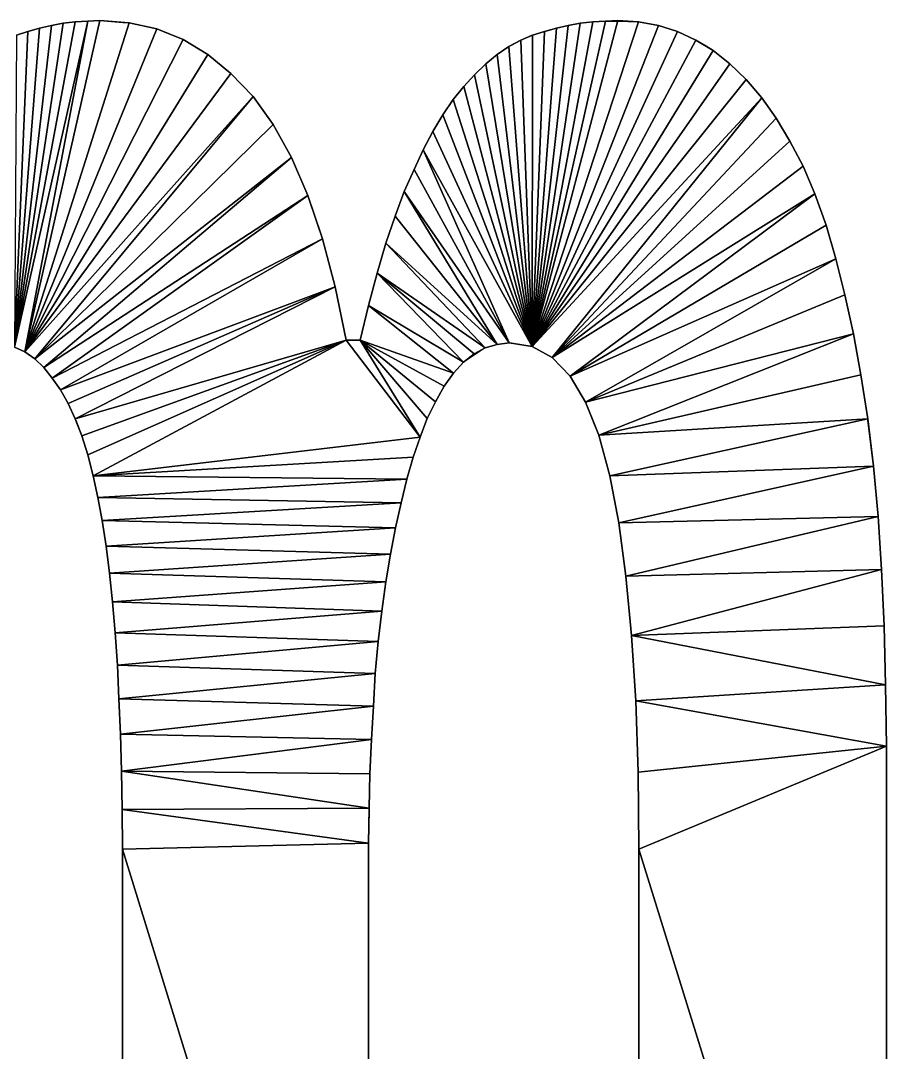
# Model space of a CAD drawing. Extents: x -29.1 to 29.1, y -25 to 25.
# Drawn here: x 10.995 to 13.275, y -11.904 to -9.188 of the extents above; entities that cross this region are included whole.
import ezdxf

# ---------------------------------------------------------------- set-up
doc = ezdxf.new("R2010")
doc.units = 0
doc.header["$MEASUREMENT"] = 0
doc.layers.add('ConstrLine', color=7, linetype='Continuous')
doc.layers.add('ObjLayer', color=2, linetype='Continuous')

msp = doc.modelspace()

# ---------------------------------------------------------------- linework, layer by layer
at = {"layer": 'ConstrLine'}
for points in [[(11.139, -9.191, 5), (10.979, -10.047, 5), (11.172, -9.189, 5)], [(11.006, -10.06, 5), (11.172, -9.189, 5), (10.979, -10.047, 5)], [(11.107, -9.195, 5), (10.979, -10.047, 5), (11.139, -9.191, 5)], [(11.076, -9.201, 5), (10.979, -10.047, 5), (11.107, -9.195, 5)], [(11.045, -9.208, 5), (10.979, -10.047, 5), (11.076, -9.201, 5)], [(11.172, -9.189, 5), (11.006, -10.06, 5), (11.204, -9.188, 5)], [(11.204, -9.188, 5), (11.006, -10.06, 5), (11.281, -9.194, 5)], [(11.281, -9.194, 5), (11.006, -10.06, 5), (11.354, -9.21, 5)], [(11.045, -9.208, 4), (11.045, -9.208, 5), (11.076, -9.201, 5)], [(11.045, -9.208, 4), (11.076, -9.201, 5), (11.076, -9.201, 4)], [(11.076, -9.201, 4), (11.076, -9.201, 5), (11.107, -9.195, 5)], [(11.076, -9.201, 4), (11.107, -9.195, 5), (11.107, -9.195, 4)], [(11.107, -9.195, 4), (11.107, -9.195, 5), (11.139, -9.191, 5)], [(11.107, -9.195, 4), (11.139, -9.191, 5), (11.139, -9.191, 4)], [(11.139, -9.191, 4), (11.139, -9.191, 5), (11.172, -9.189, 5)], [(11.139, -9.191, 4), (11.172, -9.189, 5), (11.172, -9.189, 4)], [(11.172, -9.189, 4), (11.172, -9.189, 5), (11.204, -9.188, 5)], [(11.172, -9.189, 4), (11.204, -9.188, 5), (11.204, -9.188, 4)], [(11.204, -9.188, 4), (11.204, -9.188, 5), (11.264, -9.1927, 4)], [(11.204, -9.188, 5), (11.281, -9.194, 5), (11.264, -9.1927, 4)], [(11.281, -9.194, 4), (11.264, -9.1927, 4), (11.281, -9.194, 5)], [(11.281, -9.194, 4), (11.281, -9.194, 5), (11.354, -9.21, 5)], [(11.281, -9.194, 4), (11.354, -9.21, 5), (11.354, -9.21, 4)], [(12.568, -9.188, 5), (12.342, -10.046, 5), (12.622, -9.191, 5)], [(12.535, -9.189, 5), (12.342, -10.046, 5), (12.568, -9.188, 5)], [(12.502, -9.191, 5), (12.342, -10.046, 5), (12.535, -9.189, 5)], [(12.469, -9.195, 5), (12.342, -10.046, 5), (12.502, -9.191, 5)], [(12.675, -9.201, 5), (12.622, -9.191, 5), (12.342, -10.046, 5)], [(12.437, -9.201, 5), (12.342, -10.046, 5), (12.469, -9.195, 5)], [(12.406, -9.208, 5), (12.342, -10.046, 5), (12.437, -9.201, 5)], [(12.725, -9.217, 5), (12.675, -9.201, 5), (12.342, -10.046, 5)], [(12.406, -9.208, 4), (12.406, -9.208, 5), (12.437, -9.201, 5)], [(12.406, -9.208, 4), (12.437, -9.201, 5), (12.437, -9.201, 4)], [(12.437, -9.201, 4), (12.437, -9.201, 5), (12.469, -9.195, 5)], [(12.437, -9.201, 4), (12.469, -9.195, 5), (12.469, -9.195, 4)], [(12.469, -9.195, 4), (12.469, -9.195, 5), (12.502, -9.191, 5)], [(12.469, -9.195, 4), (12.502, -9.191, 5), (12.502, -9.191, 4)], [(12.502, -9.191, 4), (12.502, -9.191, 5), (12.535, -9.189, 5)], [(12.502, -9.191, 4), (12.535, -9.189, 5), (12.535, -9.189, 4)], [(12.535, -9.189, 4), (12.535, -9.189, 5), (12.568, -9.188, 5)], [(12.535, -9.189, 4), (12.568, -9.188, 5), (12.568, -9.188, 4)], [(12.568, -9.188, 4), (12.568, -9.188, 5), (12.622, -9.191, 5)], [(12.568, -9.188, 4), (12.622, -9.191, 5), (12.622, -9.191, 4)], [(12.622, -9.191, 4), (12.622, -9.191, 5), (12.675, -9.201, 5)], [(12.622, -9.191, 4), (12.675, -9.201, 5), (12.675, -9.201, 4)], [(12.675, -9.201, 4), (12.675, -9.201, 5), (12.7219, -9.216, 4)], [(12.675, -9.201, 5), (12.725, -9.217, 5), (12.7219, -9.216, 4)], [(11.045, -9.208, 5), (11.014, -9.217, 5), (10.979, -10.047, 5)], [(11.014, -9.217, 5), (10.984, -9.226, 5), (10.979, -10.047, 5)], [(10.984, -9.226, 4), (10.984, -9.226, 5), (11.014, -9.217, 5)], [(10.984, -9.226, 4), (11.014, -9.217, 5), (11.014, -9.217, 4)], [(11.423, -9.238, 5), (11.354, -9.21, 5), (11.006, -10.06, 5)], [(11.045, -9.208, 5), (11.0174, -9.216, 4), (11.014, -9.217, 5)], [(11.014, -9.217, 4), (11.014, -9.217, 5), (11.0174, -9.216, 4)], [(11.045, -9.208, 5), (11.045, -9.208, 4), (11.0174, -9.216, 4)], [(11.354, -9.21, 4), (11.354, -9.21, 5), (11.3688, -9.216, 4)], [(11.354, -9.21, 5), (11.423, -9.238, 5), (11.3688, -9.216, 4)], [(11.423, -9.238, 4), (11.3688, -9.216, 4), (11.423, -9.238, 5)], [(12.342, -10.046, 5), (12.343, -9.226, 5), (12.312, -9.239, 5)], [(12.312, -9.239, 5), (12.343, -9.226, 5), (12.3407, -9.2269, 4)], [(12.312, -9.239, 4), (12.312, -9.239, 5), (12.3407, -9.2269, 4)], [(12.343, -9.226, 4), (12.3407, -9.2269, 4), (12.343, -9.226, 5)], [(12.342, -10.046, 5), (12.406, -9.208, 5), (12.375, -9.217, 5)], [(12.773, -9.239, 5), (12.725, -9.217, 5), (12.342, -10.046, 5)], [(12.375, -9.217, 5), (12.343, -9.226, 5), (12.342, -10.046, 5)], [(12.343, -9.226, 4), (12.343, -9.226, 5), (12.375, -9.217, 5)], [(12.343, -9.226, 4), (12.375, -9.217, 5), (12.375, -9.217, 4)], [(12.406, -9.208, 5), (12.3784, -9.216, 4), (12.375, -9.217, 5)], [(12.375, -9.217, 4), (12.375, -9.217, 5), (12.3784, -9.216, 4)], [(12.406, -9.208, 5), (12.406, -9.208, 4), (12.3784, -9.216, 4)], [(12.725, -9.217, 4), (12.7219, -9.216, 4), (12.725, -9.217, 5)], [(12.725, -9.217, 4), (12.725, -9.217, 5), (12.773, -9.239, 5)], [(12.725, -9.217, 4), (12.773, -9.239, 5), (12.773, -9.239, 4)], [(11.488, -9.277, 5), (11.423, -9.238, 5), (11.006, -10.06, 5)], [(11.423, -9.238, 4), (11.423, -9.238, 5), (11.488, -9.277, 5)], [(11.423, -9.238, 4), (11.488, -9.277, 5), (11.488, -9.277, 4)], [(12.281, -9.256, 5), (12.25, -9.277, 5), (12.342, -10.046, 5)], [(12.25, -9.277, 4), (12.25, -9.277, 5), (12.281, -9.256, 5)], [(12.25, -9.277, 4), (12.281, -9.256, 5), (12.281, -9.256, 4)], [(12.312, -9.239, 5), (12.281, -9.256, 5), (12.342, -10.046, 5)], [(12.312, -9.239, 5), (12.288, -9.2522, 4), (12.281, -9.256, 5)], [(12.281, -9.256, 4), (12.281, -9.256, 5), (12.288, -9.2522, 4)], [(12.312, -9.239, 5), (12.312, -9.239, 4), (12.288, -9.2522, 4)], [(12.773, -9.239, 5), (12.342, -10.046, 5), (12.819, -9.267, 5)], [(12.773, -9.239, 4), (12.773, -9.239, 5), (12.8, -9.2554, 4)], [(12.773, -9.239, 5), (12.819, -9.267, 5), (12.8, -9.2554, 4)], [(12.819, -9.267, 4), (12.8, -9.2554, 4), (12.819, -9.267, 5)], [(11.549, -9.327, 5), (11.488, -9.277, 5), (11.006, -10.06, 5)], [(11.488, -9.277, 4), (11.488, -9.277, 5), (11.549, -9.327, 5)], [(11.488, -9.277, 4), (11.549, -9.327, 5), (11.549, -9.327, 4)], [(12.25, -9.277, 5), (12.22, -9.302, 5), (12.342, -10.046, 5)], [(12.22, -9.302, 4), (12.22, -9.302, 5), (12.25, -9.277, 5)], [(12.22, -9.302, 4), (12.25, -9.277, 5), (12.25, -9.277, 4)], [(12.819, -9.267, 5), (12.342, -10.046, 5), (12.863, -9.302, 5)], [(12.819, -9.267, 4), (12.819, -9.267, 5), (12.863, -9.302, 5)], [(12.819, -9.267, 4), (12.863, -9.302, 5), (12.863, -9.302, 4)], [(12.22, -9.302, 5), (12.19, -9.331, 5), (12.342, -10.046, 5)], [(12.19, -9.331, 4), (12.19, -9.331, 5), (12.22, -9.302, 5)], [(12.19, -9.331, 4), (12.22, -9.302, 5), (12.22, -9.302, 4)], [(12.863, -9.302, 5), (12.342, -10.046, 5), (12.906, -9.343, 5)], [(12.863, -9.302, 4), (12.863, -9.302, 5), (12.906, -9.343, 5)], [(12.863, -9.302, 4), (12.906, -9.343, 5), (12.906, -9.343, 4)], [(11.607, -9.388, 5), (11.549, -9.327, 5), (11.006, -10.06, 5)], [(11.549, -9.327, 4), (11.549, -9.327, 5), (11.607, -9.388, 5)], [(11.549, -9.327, 4), (11.607, -9.388, 5), (11.607, -9.388, 4)], [(12.19, -9.331, 5), (12.162, -9.361, 5), (12.342, -10.046, 5)], [(12.19, -9.331, 4), (12.162, -9.361, 4), (12.162, -9.361, 5)], [(12.19, -9.331, 4), (12.162, -9.361, 5), (12.19, -9.331, 5)], [(12.162, -9.361, 5), (12.134, -9.396, 5), (12.342, -10.046, 5)], [(12.162, -9.361, 4), (12.134, -9.396, 4), (12.134, -9.396, 5)], [(12.162, -9.361, 4), (12.134, -9.396, 5), (12.162, -9.361, 5)], [(12.906, -9.343, 5), (12.342, -10.046, 5), (12.947, -9.391, 5)], [(12.906, -9.343, 4), (12.906, -9.343, 5), (12.947, -9.391, 5)], [(12.906, -9.343, 4), (12.947, -9.391, 5), (12.947, -9.391, 4)], [(11.006, -10.06, 5), (11.032, -10.078, 5), (11.607, -9.388, 5)], [(11.66, -9.461, 5), (11.607, -9.388, 5), (11.032, -10.078, 5)], [(11.607, -9.388, 4), (11.607, -9.388, 5), (11.66, -9.461, 5)], [(11.607, -9.388, 4), (11.66, -9.461, 5), (11.66, -9.461, 4)], [(12.395, -10.075, 5), (12.947, -9.391, 5), (12.342, -10.046, 5)], [(12.985, -9.445, 5), (12.947, -9.391, 5), (12.395, -10.075, 5)], [(12.947, -9.391, 4), (12.947, -9.391, 5), (12.985, -9.445, 5)], [(12.947, -9.391, 4), (12.985, -9.445, 5), (12.985, -9.445, 4)], [(12.134, -9.396, 5), (12.107, -9.436, 5), (12.342, -10.046, 5)], [(12.134, -9.396, 4), (12.107, -9.436, 4), (12.107, -9.436, 5)], [(12.134, -9.396, 4), (12.107, -9.436, 5), (12.134, -9.396, 5)], [(12.107, -9.436, 5), (12.081, -9.48, 5), (12.342, -10.046, 5)], [(12.107, -9.436, 4), (12.081, -9.48, 4), (12.081, -9.48, 5)], [(12.107, -9.436, 4), (12.081, -9.48, 5), (12.107, -9.436, 5)], [(13.021, -9.505, 5), (12.985, -9.445, 5), (12.395, -10.075, 5)], [(12.985, -9.445, 4), (12.985, -9.445, 5), (13.021, -9.505, 5)], [(12.985, -9.445, 4), (13.021, -9.505, 5), (13.021, -9.505, 4)], [(11.708, -9.548, 5), (11.66, -9.461, 5), (11.032, -10.078, 5)], [(11.66, -9.461, 4), (11.66, -9.461, 5), (11.708, -9.548, 5)], [(11.66, -9.461, 4), (11.708, -9.548, 5), (11.708, -9.548, 4)], [(12.081, -9.48, 5), (12.055, -9.528, 5), (12.342, -10.046, 5)], [(12.081, -9.48, 4), (12.055, -9.528, 4), (12.055, -9.528, 5)], [(12.081, -9.48, 4), (12.055, -9.528, 5), (12.081, -9.48, 5)], [(12.055, -9.528, 5), (12.031, -9.58, 5), (12.282, -10.036, 5)], [(12.055, -9.528, 4), (12.031, -9.58, 4), (12.031, -9.58, 5)], [(12.055, -9.528, 4), (12.031, -9.58, 5), (12.055, -9.528, 5)], [(12.282, -10.036, 5), (12.342, -10.046, 5), (12.055, -9.528, 5)], [(13.056, -9.571, 5), (13.021, -9.505, 5), (12.395, -10.075, 5)], [(13.021, -9.505, 4), (13.021, -9.505, 5), (13.056, -9.571, 5)], [(13.021, -9.505, 4), (13.056, -9.571, 5), (13.056, -9.571, 4)], [(11.032, -10.078, 5), (11.056, -10.101, 5), (11.708, -9.548, 5)], [(11.751, -9.648, 5), (11.708, -9.548, 5), (11.056, -10.101, 5)], [(11.708, -9.548, 4), (11.708, -9.548, 5), (11.751, -9.648, 5)], [(11.708, -9.548, 4), (11.751, -9.648, 5), (11.751, -9.648, 4)], [(12.031, -9.58, 5), (12.005, -9.638, 5), (12.282, -10.036, 5)], [(12.031, -9.58, 4), (12.005, -9.638, 4), (12.005, -9.638, 5)], [(12.031, -9.58, 4), (12.005, -9.638, 5), (12.031, -9.58, 5)], [(13.087, -9.644, 5), (13.056, -9.571, 5), (12.395, -10.075, 5)], [(13.056, -9.571, 4), (13.056, -9.571, 5), (13.087, -9.644, 5)], [(13.056, -9.571, 4), (13.087, -9.644, 5), (13.087, -9.644, 4)], [(12.005, -9.638, 5), (11.981, -9.703, 5), (12.25, -10.04, 5)], [(12.005, -9.638, 4), (11.981, -9.703, 4), (11.981, -9.703, 5)], [(12.005, -9.638, 4), (11.981, -9.703, 5), (12.005, -9.638, 5)], [(12.25, -10.04, 5), (12.282, -10.036, 5), (12.005, -9.638, 5)], [(11.056, -10.101, 5), (11.078, -10.129, 5), (11.751, -9.648, 5)], [(11.79, -9.762, 5), (11.751, -9.648, 5), (11.078, -10.129, 5)], [(11.751, -9.648, 4), (11.751, -9.648, 5), (11.776, -9.7211, 4)], [(11.79, -9.762, 5), (11.776, -9.7211, 4), (11.751, -9.648, 5)], [(12.395, -10.075, 5), (12.442, -10.124, 5), (13.087, -9.644, 5)], [(13.116, -9.726, 5), (13.087, -9.644, 5), (12.442, -10.124, 5)], [(13.087, -9.644, 4), (13.087, -9.644, 5), (13.116, -9.726, 5)], [(13.087, -9.644, 4), (13.116, -9.726, 5), (13.116, -9.726, 4)], [(11.79, -9.762, 4), (11.776, -9.7211, 4), (11.7784, -9.728, 4)], [(11.79, -9.762, 4), (11.776, -9.7211, 4), (11.79, -9.762, 5)], [(11.7784, -9.728, 4), (11.776, -9.7211, 4), (11.79, -9.762, 4)], [(11.981, -9.703, 5), (11.957, -9.774, 5), (12.25, -10.04, 5)], [(11.957, -9.774, 5), (11.981, -9.703, 5), (11.9726, -9.728, 4)], [(11.981, -9.703, 4), (11.9726, -9.728, 4), (11.981, -9.703, 5)], [(11.9726, -9.728, 4), (11.957, -9.774, 4), (11.957, -9.774, 5)], [(13.142, -9.815, 5), (13.116, -9.726, 5), (12.442, -10.124, 5)], [(13.116, -9.726, 4), (13.116, -9.726, 5), (13.142, -9.815, 5)], [(13.116, -9.726, 4), (13.142, -9.815, 5), (13.142, -9.815, 4)], [(11.078, -10.129, 5), (11.1, -10.16, 5), (11.79, -9.762, 5)], [(11.823, -9.889, 5), (11.79, -9.762, 5), (11.1, -10.16, 5)], [(11.79, -9.762, 4), (11.79, -9.762, 5), (11.823, -9.889, 5)], [(11.823, -9.889, 4), (11.79, -9.762, 4), (11.823, -9.889, 5)], [(11.957, -9.774, 5), (11.934, -9.853, 5), (12.218, -10.049, 5)], [(11.957, -9.774, 4), (11.934, -9.853, 4), (11.957, -9.774, 5)], [(11.934, -9.853, 5), (11.957, -9.774, 5), (11.934, -9.853, 4)], [(12.218, -10.049, 5), (12.25, -10.04, 5), (11.957, -9.774, 5)], [(12.442, -10.124, 5), (12.483, -10.192, 5), (13.142, -9.815, 5)], [(13.166, -9.91, 5), (13.142, -9.815, 5), (12.483, -10.192, 5)], [(13.142, -9.815, 4), (13.142, -9.815, 5), (13.166, -9.91, 5)], [(13.142, -9.815, 4), (13.166, -9.91, 5), (13.166, -9.91, 4)], [(11.934, -9.853, 5), (11.911, -9.938, 5), (12.161, -10.087, 5)], [(11.934, -9.853, 5), (11.911, -9.938, 4), (11.911, -9.938, 5)], [(11.934, -9.853, 5), (11.934, -9.853, 4), (11.911, -9.938, 4)], [(12.189, -10.065, 5), (12.218, -10.049, 5), (11.934, -9.853, 5)], [(12.161, -10.087, 5), (12.189, -10.065, 5), (11.934, -9.853, 5)], [(11.12, -10.196, 5), (11.823, -9.889, 5), (11.1, -10.16, 5)], [(11.139, -10.236, 5), (11.823, -9.889, 5), (11.12, -10.196, 5)], [(11.823, -9.889, 5), (11.139, -10.236, 5), (11.852, -10.029, 5)], [(11.823, -9.889, 5), (11.852, -10.029, 5), (11.852, -10.029, 4)], [(11.823, -9.889, 5), (11.852, -10.029, 4), (11.823, -9.889, 4)], [(13.188, -10.012, 5), (13.166, -9.91, 5), (12.483, -10.192, 5)], [(13.166, -9.91, 4), (13.166, -9.91, 5), (13.188, -10.012, 5)], [(13.166, -9.91, 4), (13.188, -10.012, 5), (13.188, -10.012, 4)], [(11.911, -9.938, 5), (11.889, -10.029, 5), (12.135, -10.116, 5)], [(11.911, -9.938, 4), (11.889, -10.029, 5), (11.911, -9.938, 5)], [(11.911, -9.938, 4), (11.889, -10.029, 4), (11.889, -10.029, 5)], [(12.135, -10.116, 5), (12.161, -10.087, 5), (11.911, -9.938, 5)], [(12.483, -10.192, 5), (12.518, -10.279, 5), (13.188, -10.012, 5)], [(13.208, -10.12, 5), (13.188, -10.012, 5), (12.518, -10.279, 5)], [(13.188, -10.012, 4), (13.188, -10.012, 5), (13.208, -10.12, 5)], [(13.188, -10.012, 4), (13.208, -10.12, 5), (13.208, -10.12, 4)], [(10.979, -10.047, 4), (11.006, -10.06, 4), (11.006, -10.06, 5)], [(10.979, -10.047, 4), (11.006, -10.06, 5), (10.979, -10.047, 5)], [(11.156, -10.281, 5), (11.852, -10.029, 5), (11.139, -10.236, 5)], [(11.172, -10.331, 5), (11.852, -10.029, 5), (11.156, -10.281, 5)], [(11.186, -10.386, 5), (11.852, -10.029, 5), (11.172, -10.331, 5)], [(11.852, -10.029, 5), (11.186, -10.386, 5), (12.047, -10.284, 5)], [(11.889, -10.029, 5), (11.852, -10.029, 5), (12.047, -10.284, 5)], [(11.852, -10.029, 4), (11.852, -10.029, 5), (11.889, -10.029, 5)], [(11.852, -10.029, 4), (11.889, -10.029, 5), (11.889, -10.029, 4)], [(12.11, -10.15, 5), (12.135, -10.116, 5), (11.889, -10.029, 5)], [(12.066, -10.235, 5), (12.088, -10.191, 5), (11.889, -10.029, 5)], [(12.047, -10.284, 5), (12.066, -10.235, 5), (11.889, -10.029, 5)], [(12.088, -10.191, 5), (12.11, -10.15, 5), (11.889, -10.029, 5)], [(12.218, -10.049, 4), (12.25, -10.04, 5), (12.218, -10.049, 5)], [(12.218, -10.049, 4), (12.25, -10.04, 4), (12.25, -10.04, 5)], [(12.282, -10.036, 4), (12.282, -10.036, 5), (12.25, -10.04, 5)], [(12.25, -10.04, 4), (12.282, -10.036, 4), (12.25, -10.04, 5)], [(12.282, -10.036, 4), (12.288, -10.037, 4), (12.282, -10.036, 5)], [(12.342, -10.046, 5), (12.282, -10.036, 5), (12.288, -10.037, 4)], [(12.342, -10.046, 4), (12.342, -10.046, 5), (12.288, -10.037, 4)], [(12.342, -10.046, 4), (12.395, -10.075, 4), (12.395, -10.075, 5)], [(12.342, -10.046, 4), (12.395, -10.075, 5), (12.342, -10.046, 5)], [(11.006, -10.06, 4), (11.032, -10.078, 4), (11.032, -10.078, 5)], [(11.006, -10.06, 4), (11.032, -10.078, 5), (11.006, -10.06, 5)], [(12.189, -10.065, 5), (12.161, -10.087, 5), (12.189, -10.065, 4)], [(12.161, -10.087, 4), (12.189, -10.065, 4), (12.161, -10.087, 5)], [(12.218, -10.049, 5), (12.189, -10.065, 5), (12.218, -10.049, 4)], [(12.189, -10.065, 4), (12.218, -10.049, 4), (12.189, -10.065, 5)], [(11.032, -10.078, 4), (11.056, -10.101, 4), (11.056, -10.101, 5)], [(11.032, -10.078, 4), (11.056, -10.101, 5), (11.032, -10.078, 5)], [(11.056, -10.101, 4), (11.078, -10.129, 4), (11.078, -10.129, 5)], [(11.056, -10.101, 4), (11.078, -10.129, 5), (11.056, -10.101, 5)], [(12.135, -10.116, 5), (12.135, -10.116, 4), (12.161, -10.087, 5)], [(12.161, -10.087, 4), (12.161, -10.087, 5), (12.135, -10.116, 4)], [(12.395, -10.075, 4), (12.442, -10.124, 4), (12.442, -10.124, 5)], [(12.395, -10.075, 4), (12.442, -10.124, 5), (12.395, -10.075, 5)], [(12.11, -10.15, 4), (12.135, -10.116, 4), (12.11, -10.15, 5)], [(12.135, -10.116, 5), (12.11, -10.15, 5), (12.135, -10.116, 4)], [(12.442, -10.124, 4), (12.483, -10.192, 4), (12.483, -10.192, 5)], [(12.442, -10.124, 4), (12.483, -10.192, 5), (12.442, -10.124, 5)], [(13.226, -10.236, 5), (13.208, -10.12, 5), (12.518, -10.279, 5)], [(13.208, -10.12, 4), (13.208, -10.12, 5), (13.226, -10.236, 5)], [(13.208, -10.12, 4), (13.226, -10.236, 5), (13.226, -10.236, 4)], [(11.078, -10.129, 4), (11.1, -10.16, 4), (11.1, -10.16, 5)], [(11.078, -10.129, 4), (11.1, -10.16, 5), (11.078, -10.129, 5)], [(12.11, -10.15, 4), (12.11, -10.15, 5), (12.088, -10.191, 5)], [(12.088, -10.191, 4), (12.11, -10.15, 4), (12.088, -10.191, 5)], [(11.1, -10.16, 4), (11.12, -10.196, 4), (11.12, -10.196, 5)], [(11.1, -10.16, 4), (11.12, -10.196, 5), (11.1, -10.16, 5)], [(11.12, -10.196, 4), (11.139, -10.236, 4), (11.139, -10.236, 5)], [(11.12, -10.196, 4), (11.139, -10.236, 5), (11.12, -10.196, 5)], [(12.066, -10.235, 5), (12.066, -10.235, 4), (12.088, -10.191, 5)], [(12.066, -10.235, 4), (12.088, -10.191, 4), (12.088, -10.191, 5)], [(12.518, -10.279, 5), (12.483, -10.192, 5), (12.5023, -10.24, 4)], [(12.483, -10.192, 4), (12.5023, -10.24, 4), (12.483, -10.192, 5)], [(11.156, -10.281, 5), (11.139, -10.236, 5), (11.1405, -10.24, 4)], [(11.139, -10.236, 4), (11.1405, -10.24, 4), (11.139, -10.236, 5)], [(12.066, -10.235, 5), (12.047, -10.284, 5), (12.0641, -10.24, 4)], [(12.066, -10.235, 5), (12.0641, -10.24, 4), (12.066, -10.235, 4)], [(12.518, -10.279, 5), (12.547, -10.386, 5), (13.226, -10.236, 5)], [(13.241, -10.361, 5), (13.226, -10.236, 5), (12.547, -10.386, 5)], [(13.226, -10.236, 4), (13.226, -10.236, 5), (13.2265, -10.24, 4)], [(13.226, -10.236, 5), (13.241, -10.361, 5), (13.2265, -10.24, 4)], [(11.1405, -10.24, 4), (11.156, -10.281, 4), (11.156, -10.281, 5)], [(12.047, -10.284, 5), (12.047, -10.284, 4), (12.0641, -10.24, 4)], [(12.5023, -10.24, 4), (12.518, -10.279, 4), (12.518, -10.279, 5)], [(13.241, -10.361, 4), (13.2265, -10.24, 4), (13.241, -10.361, 5)], [(11.156, -10.281, 4), (11.172, -10.331, 4), (11.172, -10.331, 5)], [(11.156, -10.281, 4), (11.172, -10.331, 5), (11.156, -10.281, 5)], [(12.029, -10.337, 5), (12.047, -10.284, 5), (11.186, -10.386, 5)], [(12.047, -10.284, 4), (12.047, -10.284, 5), (12.029, -10.337, 5)], [(12.047, -10.284, 4), (12.029, -10.337, 5), (12.029, -10.337, 4)], [(12.518, -10.279, 4), (12.547, -10.386, 4), (12.547, -10.386, 5)], [(12.518, -10.279, 4), (12.547, -10.386, 5), (12.518, -10.279, 5)], [(11.172, -10.331, 4), (11.186, -10.386, 4), (11.186, -10.386, 5)], [(11.172, -10.331, 4), (11.186, -10.386, 5), (11.172, -10.331, 5)], [(12.012, -10.395, 5), (12.029, -10.337, 5), (11.186, -10.386, 5)], [(12.029, -10.337, 4), (12.029, -10.337, 5), (12.012, -10.395, 5)], [(12.029, -10.337, 4), (12.012, -10.395, 5), (12.012, -10.395, 4)], [(12.547, -10.386, 5), (12.57, -10.51, 5), (13.241, -10.361, 5)], [(13.253, -10.493, 5), (13.241, -10.361, 5), (12.57, -10.51, 5)], [(13.241, -10.361, 4), (13.241, -10.361, 5), (13.253, -10.493, 5)], [(13.241, -10.361, 4), (13.253, -10.493, 5), (13.253, -10.493, 4)], [(11.186, -10.386, 5), (11.198, -10.443, 5), (12.012, -10.395, 5)], [(11.186, -10.386, 4), (11.198, -10.443, 4), (11.198, -10.443, 5)], [(11.186, -10.386, 4), (11.198, -10.443, 5), (11.186, -10.386, 5)], [(11.997, -10.457, 5), (12.012, -10.395, 5), (11.198, -10.443, 5)], [(12.012, -10.395, 4), (12.012, -10.395, 5), (11.997, -10.457, 5)], [(12.012, -10.395, 4), (11.997, -10.457, 5), (11.997, -10.457, 4)], [(12.547, -10.386, 4), (12.57, -10.51, 4), (12.57, -10.51, 5)], [(12.547, -10.386, 4), (12.57, -10.51, 5), (12.547, -10.386, 5)], [(11.198, -10.443, 5), (11.21, -10.504, 5), (11.997, -10.457, 5)], [(11.198, -10.443, 4), (11.21, -10.504, 4), (11.21, -10.504, 5)], [(11.198, -10.443, 4), (11.21, -10.504, 5), (11.198, -10.443, 5)], [(11.982, -10.523, 5), (11.997, -10.457, 5), (11.21, -10.504, 5)], [(11.997, -10.457, 4), (11.997, -10.457, 5), (11.982, -10.523, 5)], [(11.997, -10.457, 4), (11.982, -10.523, 5), (11.982, -10.523, 4)], [(11.21, -10.504, 5), (11.22, -10.571, 5), (11.982, -10.523, 5)], [(11.21, -10.504, 4), (11.22, -10.571, 4), (11.22, -10.571, 5)], [(11.21, -10.504, 4), (11.22, -10.571, 5), (11.21, -10.504, 5)], [(12.57, -10.51, 5), (12.589, -10.65, 5), (13.253, -10.493, 5)], [(13.262, -10.633, 5), (13.253, -10.493, 5), (12.589, -10.65, 5)], [(13.253, -10.493, 4), (13.253, -10.493, 5), (13.262, -10.633, 5)], [(13.253, -10.493, 4), (13.262, -10.633, 5), (13.262, -10.633, 4)], [(11.969, -10.592, 5), (11.982, -10.523, 5), (11.22, -10.571, 5)], [(11.982, -10.523, 4), (11.982, -10.523, 5), (11.969, -10.592, 5)], [(11.982, -10.523, 4), (11.969, -10.592, 5), (11.969, -10.592, 4)], [(12.57, -10.51, 4), (12.589, -10.65, 4), (12.589, -10.65, 5)], [(12.57, -10.51, 4), (12.589, -10.65, 5), (12.57, -10.51, 5)], [(11.22, -10.571, 5), (11.229, -10.642, 5), (11.969, -10.592, 5)], [(11.22, -10.571, 4), (11.229, -10.642, 4), (11.229, -10.642, 5)], [(11.22, -10.571, 4), (11.229, -10.642, 5), (11.22, -10.571, 5)], [(11.957, -10.665, 5), (11.969, -10.592, 5), (11.229, -10.642, 5)], [(11.969, -10.592, 4), (11.969, -10.592, 5), (11.957, -10.665, 5)], [(11.969, -10.592, 4), (11.957, -10.665, 5), (11.957, -10.665, 4)], [(11.229, -10.642, 5), (11.237, -10.718, 5), (11.957, -10.665, 5)], [(11.229, -10.642, 4), (11.237, -10.718, 4), (11.237, -10.718, 5)], [(11.229, -10.642, 4), (11.237, -10.718, 5), (11.229, -10.642, 5)], [(12.589, -10.65, 5), (12.604, -10.806, 5), (13.262, -10.633, 5)], [(13.269, -10.781, 5), (13.262, -10.633, 5), (12.604, -10.806, 5)], [(13.262, -10.633, 4), (13.262, -10.633, 5), (13.269, -10.781, 5)], [(13.262, -10.633, 4), (13.269, -10.781, 5), (13.269, -10.781, 4)], [(11.946, -10.742, 5), (11.957, -10.665, 5), (11.237, -10.718, 5)], [(11.957, -10.665, 4), (11.957, -10.665, 5), (11.946, -10.742, 5)], [(11.957, -10.665, 4), (11.946, -10.742, 5), (11.946, -10.742, 4)], [(12.589, -10.65, 4), (12.604, -10.806, 4), (12.604, -10.806, 5)], [(12.589, -10.65, 4), (12.604, -10.806, 5), (12.589, -10.65, 5)], [(11.237, -10.718, 5), (11.244, -10.799, 5), (11.946, -10.742, 5)], [(11.237, -10.718, 4), (11.244, -10.799, 4), (11.244, -10.799, 5)], [(11.237, -10.718, 4), (11.244, -10.799, 5), (11.237, -10.718, 5)], [(11.937, -10.822, 5), (11.946, -10.742, 5), (11.244, -10.799, 5)], [(11.946, -10.742, 4), (11.946, -10.742, 5), (11.937, -10.822, 5)], [(11.946, -10.742, 4), (11.937, -10.822, 5), (11.937, -10.822, 4)], [(11.244, -10.799, 5), (11.25, -10.884, 5), (11.937, -10.822, 5)], [(11.244, -10.799, 4), (11.25, -10.884, 4), (11.25, -10.884, 5)], [(11.244, -10.799, 4), (11.25, -10.884, 5), (11.244, -10.799, 5)], [(13.273, -10.936, 5), (13.269, -10.781, 5), (12.604, -10.806, 5)], [(12.604, -10.806, 5), (12.615, -10.978, 5), (13.273, -10.936, 5)], [(12.604, -10.806, 4), (12.615, -10.978, 4), (12.615, -10.978, 5)], [(12.604, -10.806, 4), (12.615, -10.978, 5), (12.604, -10.806, 5)], [(13.269, -10.781, 4), (13.269, -10.781, 5), (13.273, -10.936, 5)], [(13.269, -10.781, 4), (13.273, -10.936, 5), (13.273, -10.936, 4)], [(11.929, -10.906, 5), (11.937, -10.822, 5), (11.25, -10.884, 5)], [(11.937, -10.822, 4), (11.937, -10.822, 5), (11.929, -10.906, 5)], [(11.937, -10.822, 4), (11.929, -10.906, 5), (11.929, -10.906, 4)], [(11.25, -10.884, 5), (11.254, -10.973, 5), (11.929, -10.906, 5)], [(11.25, -10.884, 4), (11.254, -10.973, 4), (11.254, -10.973, 5)], [(11.25, -10.884, 4), (11.254, -10.973, 5), (11.25, -10.884, 5)], [(11.924, -10.992, 5), (11.929, -10.906, 5), (11.254, -10.973, 5)], [(11.929, -10.906, 4), (11.929, -10.906, 5), (11.924, -10.992, 5)], [(11.929, -10.906, 4), (11.924, -10.992, 5), (11.924, -10.992, 4)], [(13.275, -11.098, 5), (13.273, -10.936, 5), (12.615, -10.978, 5)], [(13.273, -10.936, 4), (13.273, -10.936, 5), (13.275, -11.098, 5)], [(13.273, -10.936, 4), (13.275, -11.098, 5), (13.275, -11.098, 4)], [(11.254, -10.973, 5), (11.258, -11.066, 5), (11.924, -10.992, 5)], [(11.254, -10.973, 4), (11.258, -11.066, 4), (11.258, -11.066, 5)], [(11.254, -10.973, 4), (11.258, -11.066, 5), (11.254, -10.973, 5)], [(11.919, -11.08, 5), (11.924, -10.992, 5), (11.258, -11.066, 5)], [(11.924, -10.992, 4), (11.924, -10.992, 5), (11.919, -11.08, 5)], [(11.924, -10.992, 4), (11.919, -11.08, 5), (11.919, -11.08, 4)], [(12.615, -10.978, 5), (12.621, -11.166, 5), (13.275, -11.098, 5)], [(12.615, -10.978, 4), (12.621, -11.166, 4), (12.621, -11.166, 5)], [(12.615, -10.978, 4), (12.621, -11.166, 5), (12.615, -10.978, 5)], [(11.258, -11.066, 5), (11.261, -11.163, 5), (11.919, -11.08, 5)], [(11.258, -11.066, 4), (11.261, -11.163, 4), (11.261, -11.163, 5)], [(11.258, -11.066, 4), (11.261, -11.163, 5), (11.258, -11.066, 5)], [(11.915, -11.17, 5), (11.919, -11.08, 5), (11.261, -11.163, 5)], [(11.919, -11.08, 4), (11.919, -11.08, 5), (11.915, -11.17, 5)], [(11.919, -11.08, 4), (11.915, -11.17, 5), (11.915, -11.17, 4)], [(12.621, -11.166, 5), (12.623, -11.369, 5), (13.275, -11.098, 5)], [(13.275, -11.098, 5), (12.623, -11.369, 5), (13.275, -13.469, 5)], [(13.275, -11.098, 5), (13.275, -13.469, 5), (13.275, -13.469, 4)], [(13.275, -11.098, 5), (13.275, -13.469, 4), (13.275, -11.098, 4)], [(11.913, -11.261, 5), (11.915, -11.17, 5), (11.261, -11.163, 5)], [(11.261, -11.163, 5), (11.262, -11.264, 5), (11.913, -11.261, 5)], [(11.261, -11.163, 4), (11.262, -11.264, 4), (11.262, -11.264, 5)], [(11.261, -11.163, 4), (11.262, -11.264, 5), (11.261, -11.163, 5)], [(11.915, -11.17, 4), (11.915, -11.17, 5), (11.913, -11.261, 5)], [(11.915, -11.17, 4), (11.913, -11.261, 5), (11.913, -11.261, 4)], [(12.621, -11.166, 4), (12.623, -11.369, 4), (12.623, -11.369, 5)], [(12.621, -11.166, 4), (12.623, -11.369, 5), (12.621, -11.166, 5)], [(11.911, -11.353, 5), (11.913, -11.261, 5), (11.262, -11.264, 5)], [(11.262, -11.264, 5), (11.263, -11.369, 5), (11.911, -11.353, 5)], [(11.262, -11.264, 4), (11.263, -11.369, 4), (11.263, -11.369, 5)], [(11.262, -11.264, 4), (11.263, -11.369, 5), (11.262, -11.264, 5)], [(11.913, -11.261, 5), (11.911, -11.353, 5), (11.9129, -11.264, 4)], [(11.911, -11.353, 4), (11.9129, -11.264, 4), (11.911, -11.353, 5)], [(11.913, -11.261, 4), (11.913, -11.261, 5), (11.9129, -11.264, 4)], [(11.911, -11.353, 5), (11.263, -11.369, 5), (11.911, -13.469, 5)], [(11.263, -14.619, 5), (11.911, -13.469, 5), (11.263, -11.369, 5)], [(11.263, -14.619, 5), (11.263, -11.369, 5), (11.263, -11.369, 4)], [(11.263, -11.369, 4), (11.263, -14.619, 4), (11.263, -14.619, 5)], [(11.911, -11.353, 4), (11.911, -11.353, 5), (11.911, -13.469, 4)], [(11.911, -11.353, 5), (11.911, -13.469, 5), (11.911, -13.469, 4)], [(12.623, -11.369, 5), (12.623, -14.619, 5), (13.275, -13.469, 5)], [(12.623, -14.619, 5), (12.623, -11.369, 5), (12.623, -14.619, 4)], [(12.623, -11.369, 4), (12.623, -14.619, 4), (12.623, -11.369, 5)]]:
    msp.add_3dface(points, dxfattribs=at)
at = {"layer": 'ObjLayer'}
for p, q in [((11.045, -9.208, 5), (11.076, -9.201, 5)), ((11.076, -9.201, 5), (11.107, -9.195, 5)), ((11.107, -9.195, 5), (11.139, -9.191, 5)), ((11.139, -9.191, 5), (11.172, -9.189, 5)), ((11.172, -9.189, 5), (11.204, -9.188, 5)), ((11.204, -9.188, 5), (11.281, -9.194, 5)), ((11.281, -9.194, 5), (11.354, -9.21, 5)), ((12.406, -9.208, 5), (12.437, -9.201, 5)), ((12.437, -9.201, 5), (12.469, -9.195, 5)), ((12.469, -9.195, 5), (12.502, -9.191, 5)), ((12.502, -9.191, 5), (12.535, -9.189, 5)), ((12.535, -9.189, 5), (12.5677, -9.189, 5)), ((12.5677, -9.189, 5), (12.622, -9.191, 5)), ((12.622, -9.191, 5), (12.675, -9.201, 5)), ((12.675, -9.201, 5), (12.725, -9.217, 5)), ((10.984, -9.226, 5), (11.014, -9.217, 5)), ((11.014, -9.217, 5), (11.045, -9.208, 5)), ((11.354, -9.21, 5), (11.423, -9.238, 5)), ((12.312, -9.239, 5), (12.343, -9.226, 5)), ((12.343, -9.226, 5), (12.375, -9.217, 5)), ((12.375, -9.217, 5), (12.406, -9.208, 5)), ((12.725, -9.217, 5), (12.773, -9.239, 5)), ((11.423, -9.238, 5), (11.488, -9.277, 5)), ((12.25, -9.277, 5), (12.281, -9.256, 5)), ((12.281, -9.256, 5), (12.312, -9.239, 5)), ((12.773, -9.239, 5), (12.819, -9.267, 5)), ((11.488, -9.277, 5), (11.549, -9.327, 5)), ((12.22, -9.302, 5), (12.25, -9.277, 5)), ((12.819, -9.267, 5), (12.863, -9.302, 5)), ((12.19, -9.331, 5), (12.22, -9.302, 5)), ((12.863, -9.302, 5), (12.906, -9.343, 5)), ((11.549, -9.327, 5), (11.607, -9.388, 5)), ((12.162, -9.361, 5), (12.19, -9.331, 5)), ((12.134, -9.396, 5), (12.162, -9.361, 5)), ((12.906, -9.343, 5), (12.947, -9.391, 5)), ((11.607, -9.388, 5), (11.66, -9.461, 5)), ((12.947, -9.391, 5), (12.985, -9.445, 5)), ((12.107, -9.436, 5), (12.134, -9.396, 5)), ((12.081, -9.48, 5), (12.107, -9.436, 5)), ((12.985, -9.445, 5), (13.021, -9.505, 5)), ((11.66, -9.461, 5), (11.708, -9.548, 5)), ((12.055, -9.528, 5), (12.081, -9.48, 5)), ((12.031, -9.58, 5), (12.055, -9.528, 5)), ((13.021, -9.505, 5), (13.056, -9.571, 5)), ((11.708, -9.548, 5), (11.751, -9.648, 5)), ((12.005, -9.638, 5), (12.031, -9.58, 5)), ((13.056, -9.571, 5), (13.087, -9.644, 5)), ((11.981, -9.703, 5), (12.005, -9.638, 5)), ((11.751, -9.648, 5), (11.79, -9.762, 5)), ((13.087, -9.644, 5), (13.116, -9.726, 5)), ((11.957, -9.774, 5), (11.981, -9.703, 5)), ((13.116, -9.726, 5), (13.142, -9.815, 5)), ((11.79, -9.762, 5), (11.823, -9.889, 5)), ((11.934, -9.853, 5), (11.957, -9.774, 5)), ((13.142, -9.815, 5), (13.166, -9.91, 5)), ((11.911, -9.938, 5), (11.934, -9.853, 5)), ((11.823, -9.889, 5), (11.852, -10.029, 5)), ((13.166, -9.91, 5), (13.188, -10.012, 5)), ((11.889, -10.029, 5), (11.911, -9.938, 5)), ((13.188, -10.012, 5), (13.208, -10.12, 5)), ((11.006, -10.06, 5), (10.979, -10.047, 5)), ((11.852, -10.029, 5), (11.889, -10.029, 5)), ((12.25, -10.04, 5), (12.218, -10.049, 5)), ((12.282, -10.036, 5), (12.25, -10.04, 5)), ((12.342, -10.046, 5), (12.282, -10.036, 5)), ((12.395, -10.075, 5), (12.342, -10.046, 5)), ((11.032, -10.078, 5), (11.006, -10.06, 5)), ((12.218, -10.049, 5), (12.161, -10.087, 5)), ((11.056, -10.101, 5), (11.032, -10.078, 5)), ((11.078, -10.129, 5), (11.056, -10.101, 5)), ((12.161, -10.087, 5), (12.135, -10.116, 5)), ((12.442, -10.124, 5), (12.395, -10.075, 5)), ((12.135, -10.116, 5), (12.11, -10.15, 5)), ((12.483, -10.192, 5), (12.442, -10.124, 5)), ((13.208, -10.12, 5), (13.226, -10.236, 5)), ((11.1, -10.16, 5), (11.078, -10.129, 5)), ((12.11, -10.15, 5), (12.088, -10.191, 5)), ((11.12, -10.196, 5), (11.1, -10.16, 5)), ((11.139, -10.236, 5), (11.12, -10.196, 5)), ((12.088, -10.191, 5), (12.066, -10.235, 5)), ((12.518, -10.279, 5), (12.483, -10.192, 5)), ((11.156, -10.281, 5), (11.139, -10.236, 5)), ((12.066, -10.235, 5), (12.047, -10.284, 5)), ((13.226, -10.236, 5), (13.241, -10.361, 5)), ((11.172, -10.331, 5), (11.156, -10.281, 5)), ((12.047, -10.284, 5), (12.029, -10.337, 5)), ((12.547, -10.386, 5), (12.518, -10.279, 5)), ((11.186, -10.386, 5), (11.172, -10.331, 5)), ((12.029, -10.337, 5), (12.012, -10.395, 5)), ((13.241, -10.361, 5), (13.253, -10.493, 5)), ((11.198, -10.443, 5), (11.186, -10.386, 5)), ((12.012, -10.395, 5), (11.997, -10.457, 5)), ((12.57, -10.51, 5), (12.547, -10.386, 5)), ((11.21, -10.504, 5), (11.198, -10.443, 5)), ((11.997, -10.457, 5), (11.982, -10.523, 5)), ((11.22, -10.571, 5), (11.21, -10.504, 5)), ((13.253, -10.493, 5), (13.262, -10.633, 5)), ((11.982, -10.523, 5), (11.969, -10.592, 5)), ((12.589, -10.65, 5), (12.57, -10.51, 5)), ((11.229, -10.642, 5), (11.22, -10.571, 5)), ((11.969, -10.592, 5), (11.957, -10.665, 5)), ((11.237, -10.718, 5), (11.229, -10.642, 5)), ((13.262, -10.633, 5), (13.269, -10.781, 5)), ((11.957, -10.665, 5), (11.946, -10.742, 5)), ((12.604, -10.806, 5), (12.589, -10.65, 5)), ((11.244, -10.799, 5), (11.237, -10.718, 5)), ((11.946, -10.742, 5), (11.937, -10.822, 5)), ((11.25, -10.884, 5), (11.244, -10.799, 5)), ((12.615, -10.978, 5), (12.604, -10.806, 5)), ((13.269, -10.781, 5), (13.273, -10.936, 5)), ((11.937, -10.822, 5), (11.929, -10.906, 5)), ((11.254, -10.973, 5), (11.25, -10.884, 5)), ((11.929, -10.906, 5), (11.924, -10.992, 5)), ((13.273, -10.936, 5), (13.275, -11.098, 5)), ((11.258, -11.066, 5), (11.254, -10.973, 5)), ((11.924, -10.992, 5), (11.919, -11.08, 5)), ((12.621, -11.166, 5), (12.615, -10.978, 5)), ((11.261, -11.163, 5), (11.258, -11.066, 5)), ((11.919, -11.08, 5), (11.915, -11.17, 5)), ((13.275, -11.098, 5), (13.275, -13.469, 5)), ((11.262, -11.264, 5), (11.261, -11.163, 5)), ((11.915, -11.17, 5), (11.913, -11.261, 5)), ((12.623, -11.369, 5), (12.621, -11.166, 5)), ((11.263, -11.369, 5), (11.262, -11.264, 5)), ((11.913, -11.261, 5), (11.911, -11.353, 5)), ((11.263, -14.619, 5), (11.263, -11.369, 5)), ((11.911, -11.353, 5), (11.911, -13.469, 5)), ((12.623, -14.619, 5), (12.623, -11.369, 5))]:
    msp.add_line(p, q, dxfattribs=at)

doc.saveas('drawing.dxf')
